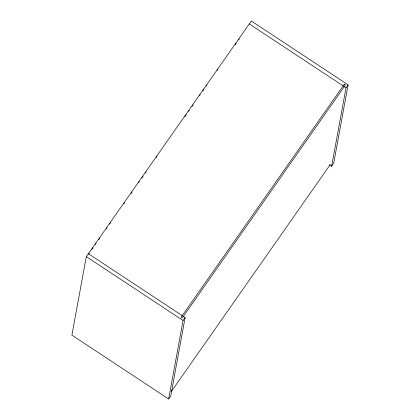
<?xml version="1.0" encoding="UTF-8"?>
<svg xmlns="http://www.w3.org/2000/svg" width="420" height="420" viewBox="0 0 420 420"><rect width="100%" height="100%" fill="white"/><g stroke="black" fill="none" stroke-linecap="round" stroke-linejoin="round"><path stroke-width="0.63" d="M329.438 164.85L331.627 166.294L333.69 163.349L348.096 84.84L251.344 21L86.31 256.651L71.904 335.16L168.656 399L170.72 396.055L185.131 317.546L88.373 253.706M168.656 399L183.067 320.492L185.131 317.546M331.627 166.294L346.033 87.785L348.096 84.84M88.567 254.153L89.323 253.076M91.576 249.858L93.083 247.711M95.335 244.487L96.091 243.416M98.721 239.657L99.85 238.046M106.239 228.921L106.99 227.845M109.62 224.091L110.749 222.479M123.911 203.69L124.661 202.619M131.05 193.489L132.179 191.882M138.569 182.753L139.325 181.681M141.955 177.922L143.084 176.311M145.336 173.093L146.092 172.016M156.24 157.521L156.991 156.45M184.81 116.723L186.317 114.576M188.57 111.358L189.326 110.282M191.956 106.523L193.084 104.916M199.474 95.786L200.225 94.715M202.855 90.956L203.984 89.345M206.241 86.126L206.992 85.05M217.145 70.555L217.896 69.484M235.19 44.788L236.318 43.181M238.571 39.958L239.327 38.887M171.171 391.745L330.293 164.525M249.281 23.945L346.033 87.785M86.31 256.651L183.067 320.492M344.311 84.184L181.046 317.315L182.191 318.066L345.455 84.94L344.311 84.184"/></g></svg>
